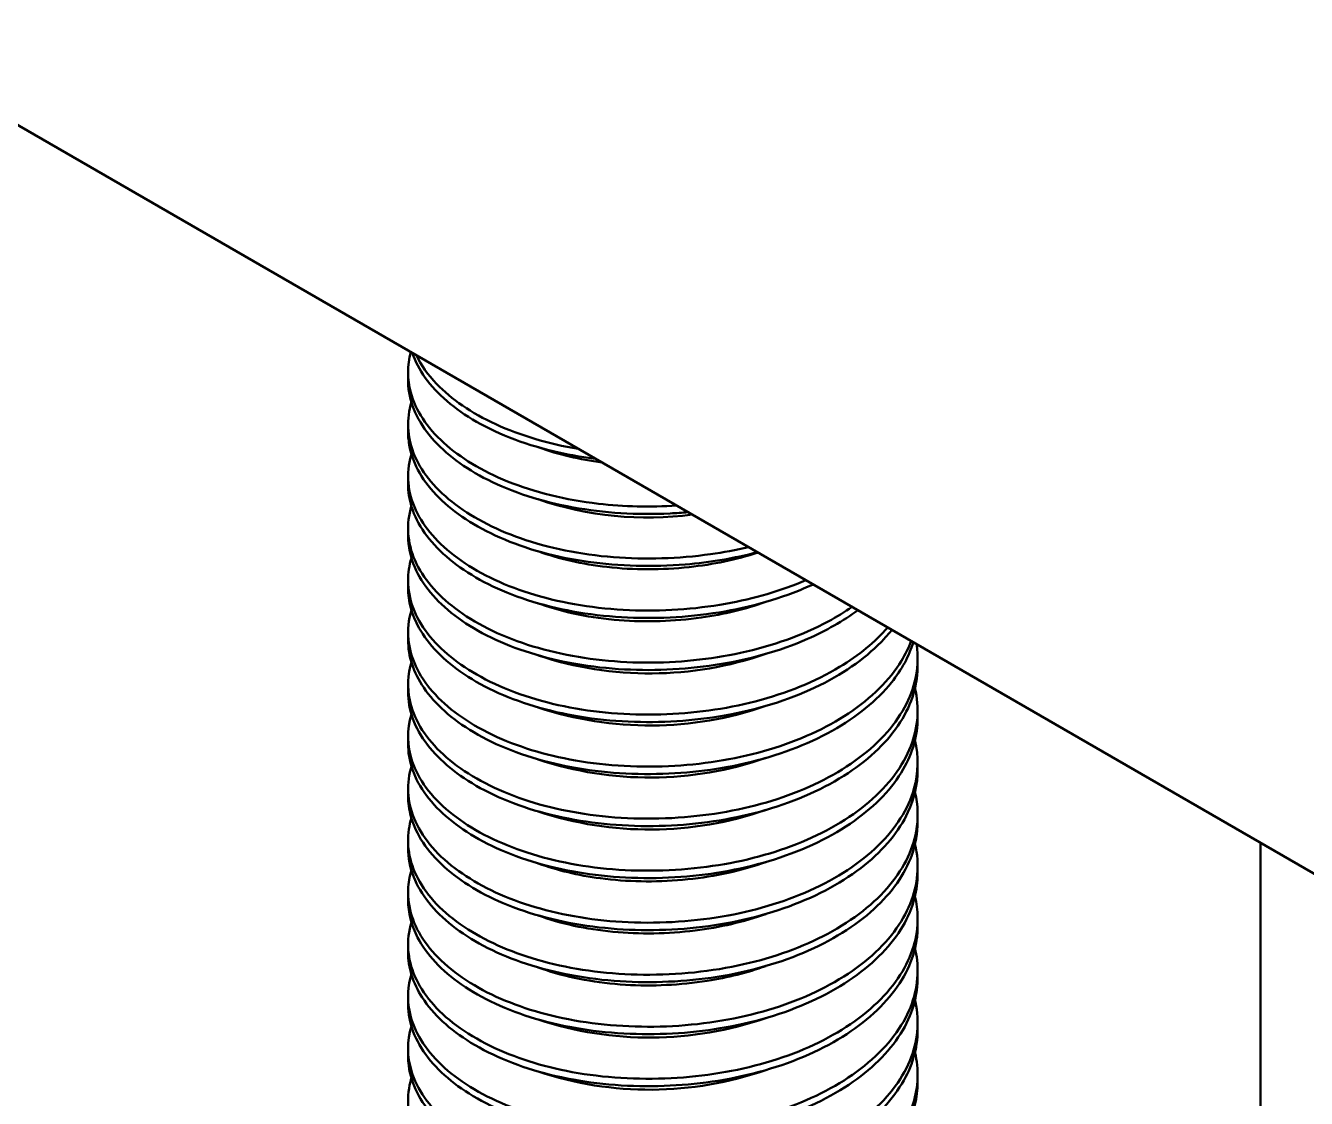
# Model space of a CAD drawing. Header units: millimetres. Extents: x 0 to 420, y 0 to 297.
# Drawn here: x 267.767 to 270.64, y 144.864 to 147.27 of the extents above; entities that cross this region are included whole.
import ezdxf

# ---------------------------------------------------------------- set-up
doc = ezdxf.new("R2010")
doc.units = ezdxf.units.MM
doc.header["$LTSCALE"] = 0.75
doc.layers.add('Visible', color=7, linetype='Continuous', lineweight=50)

msp = doc.modelspace()

# ---------------------------------------------------------------- linework, layer by layer
at = {"layer": 'Visible', "extrusion": (0, 0.816497, 0.57735)}
for p, q in [((267.3636, 147.2699), (271.4042, 144.9371)), ((268.6252, 146.4759), (268.6252, 146.4925)), ((268.6252, 146.3592), (268.6252, 146.3759)), ((268.6252, 146.2426), (268.6252, 146.2593)), ((268.6252, 146.126), (268.6252, 146.1426)), ((268.6252, 146.0093), (268.6252, 146.026)), ((268.6252, 145.8927), (268.6252, 145.9093)), ((269.768, 145.8343), (269.768, 145.851)), ((268.6252, 145.776), (268.6252, 145.7927)), ((269.768, 145.7177), (269.768, 145.7344)), ((268.6252, 145.6594), (268.6252, 145.676)), ((269.768, 145.6011), (269.768, 145.6177)), ((268.6252, 145.5427), (268.6252, 145.5594)), ((269.768, 145.4844), (269.768, 145.5011)), ((268.6252, 145.4261), (268.6252, 145.4428)), ((270.537, 145.4377), (270.537, 142.1035)), ((269.768, 145.3678), (269.768, 145.3844)), ((268.6252, 145.3095), (268.6252, 145.3261)), ((269.768, 145.2511), (269.768, 145.2678)), ((268.6252, 145.1928), (268.6252, 145.2095)), ((269.768, 145.1345), (269.768, 145.1512)), ((268.6252, 145.0762), (268.6252, 145.0928)), ((269.768, 145.0179), (269.768, 145.0345)), ((268.6252, 144.9595), (268.6252, 144.9762)), ((269.768, 144.9012), (269.768, 144.9179))]:
    msp.add_line(p, q, dxfattribs=at)
at = {"layer": 'Visible', "extrusion": (1e-16, 0, -1)}
for centre, radius, start, end in [((-269.145, 146.9696), 0.6843, 277.1756, 289.4515), ((-269.1672, 146.6123), 0.795, 250.8983, 288.3415)]:
    msp.add_arc(centre, radius, start, end, dxfattribs=at)
at = {"layer": 'Visible', "extrusion": (3e-16, 0, -1)}
for centre, radius, start, end in [((-269.1635, 146.9311), 0.7642, 262.5325, 288.8119), ((-269.1673, 146.4944), 0.7938, 250.8711, 288.373)]:
    msp.add_arc(centre, radius, start, end, dxfattribs=at)
at = {"layer": 'Visible', "extrusion": (2e-16, -1e-16, -1)}
for centre, radius, start, end in [((-269.1673, 146.377), 0.7931, 250.8573, 288.3949), ((-269.1673, 145.6773), 0.7933, 250.8596, 288.3891)]:
    msp.add_arc(centre, radius, start, end, dxfattribs=at)
at = {"layer": 'Visible', "extrusion": (1e-16, 1e-16, -1)}
msp.add_arc((-269.1674, 146.2607), 0.7934, 250.8685, 288.3906, dxfattribs=at)
at = {"layer": 'Visible', "extrusion": (3e-16, -2e-16, -1)}
msp.add_arc((-269.1672, 145.7954), 0.7946, 250.888, 288.3533, dxfattribs=at)
at = {"layer": 'Visible'}
for points, knots in [([(269.2277, 146.1936), (269.1687, 146.1899), (269.1095, 146.1913), (268.9783, 146.2065), (268.9089, 146.2235), (268.7908, 146.2712), (268.7423, 146.3008), (268.6673, 146.3688), (268.6422, 146.4071), (268.6231, 146.4772), (268.6231, 146.5078), (268.6313, 146.538)], [26.802745, 26.802745, 26.802745, 26.802745, 26.9273415, 26.9273415, 27.0881353, 27.0881353, 27.240602, 27.240602, 27.3970121, 27.3970121, 27.5148811, 27.5148811, 27.5148811, 27.5148811]), ([(268.6252, 146.4759), (268.6252, 146.4715), (268.6253, 146.4671), (268.6289, 146.4218), (268.6468, 146.3819), (268.7091, 146.3096), (268.7518, 146.2777), (268.8595, 146.2234), (268.9244, 146.2025), (269.0647, 146.1771), (269.1386, 146.1725), (269.2263, 146.1768), (269.2398, 146.1777), (269.2532, 146.1789)], [71.8383605, 71.8383605, 71.8383605, 71.8383605, 71.8553924, 71.8553924, 72.0132622, 72.0132622, 72.1653959, 72.1653959, 72.3245304, 72.3245304, 72.480628, 72.480628, 72.509033, 72.509033, 72.509033, 72.509033]), ([(269.3886, 146.1008), (269.3609, 146.0942), (269.3323, 146.0888), (269.2315, 146.0746), (269.1577, 146.0723), (269.0115, 146.0839), (268.9407, 146.0983), (268.817, 146.1415), (268.7648, 146.1695), (268.6823, 146.235), (268.653, 146.2721), (268.6229, 146.3489), (268.6212, 146.3878), (268.6326, 146.426)], [29.2113243, 29.2113243, 29.2113243, 29.2113243, 29.2735092, 29.2735092, 29.4271213, 29.4271213, 29.5867864, 29.5867864, 29.7403576, 29.7403576, 29.8957407, 29.8957407, 30.0446955, 30.0446955, 30.0446955, 30.0446955]), ([(268.6252, 146.3592), (268.6252, 146.3481), (268.6263, 146.337), (268.6365, 146.2856), (268.6589, 146.2466), (268.7291, 146.1769), (268.7754, 146.1465), (268.8892, 146.0964), (268.9564, 146.0779), (269.0994, 146.0576), (269.1734, 146.0556), (269.3026, 146.0664), (269.357, 146.0755), (269.4087, 146.0892)], [69.3150329, 69.3150329, 69.3150329, 69.3150329, 69.3580973, 69.3580973, 69.514978, 69.514978, 69.6669873, 69.6669873, 69.8261371, 69.8261371, 69.9812688, 69.9812688, 70.0985868, 70.0985868, 70.0985868, 70.0985868]), ([(269.5173, 146.0264), (269.4625, 146.0028), (269.4016, 145.9849), (269.2669, 145.961), (269.1937, 145.9561), (269.0469, 145.9624), (268.9748, 145.974), (268.8455, 146.0124), (268.7894, 146.0388), (268.6993, 146.1016), (268.666, 146.1374), (268.6257, 146.2156), (268.6201, 146.2574), (268.6306, 146.3023), (268.6316, 146.3058), (268.6326, 146.3093)], [31.6333266, 31.6333266, 31.6333266, 31.6333266, 31.7728265, 31.7728265, 31.9255985, 31.9255985, 32.084312, 32.084312, 32.2400348, 32.2400348, 32.3945853, 32.3945853, 32.5553101, 32.5553101, 32.5689659, 32.5689659, 32.5689659, 32.5689659]), ([(268.6252, 146.2426), (268.6252, 146.2253), (268.6278, 146.208), (268.6455, 146.1511), (268.672, 146.1132), (268.7495, 146.0459), (268.7992, 146.0169), (268.9191, 145.9707), (268.989, 145.9545), (269.1345, 145.9394), (269.2084, 145.94), (269.3545, 145.9572), (269.4252, 145.9739), (269.5044, 146.0042), (269.5192, 146.0104), (269.5336, 146.0171)], [66.7914531, 66.7914531, 66.7914531, 66.7914531, 66.8586207, 66.8586207, 67.0145713, 67.0145713, 67.1671922, 67.1671922, 67.3274917, 67.3274917, 67.4816565, 67.4816565, 67.637848, 67.637848, 67.675291, 67.675291, 67.675291, 67.675291]), ([(269.621, 145.9666), (269.6043, 145.9551), (269.5865, 145.9442), (269.5099, 145.9031), (269.4431, 145.8791), (269.3022, 145.8485), (269.2297, 145.8412), (269.0828, 145.8421), (269.0097, 145.851), (268.875, 145.8846), (268.8148, 145.9092), (268.7174, 145.9693), (268.6805, 146.0037), (268.6318, 146.0799), (268.6215, 146.1212), (268.6275, 146.1726), (268.6296, 146.1827), (268.6326, 146.1927)], [34.061281, 34.061281, 34.061281, 34.061281, 34.113749, 34.113749, 34.272908, 34.272908, 34.424933, 34.424933, 34.582511, 34.582511, 34.74094, 34.74094, 34.894506, 34.894506, 35.054117, 35.054117, 35.093206, 35.093206, 35.093206, 35.093206]), ([(268.6252, 146.126), (268.6252, 146.1022), (268.6302, 146.0785), (268.6569, 146.0164), (268.6874, 145.9797), (268.7723, 145.915), (268.8258, 145.8876), (268.9512, 145.8458), (269.0225, 145.8323), (269.1689, 145.8224), (269.2425, 145.8255), (269.3881, 145.8476), (269.4584, 145.8673), (269.563, 145.9132), (269.601, 145.9349), (269.6339, 145.9591)], [64.2693575, 64.2693575, 64.2693575, 64.2693575, 64.3614367, 64.3614367, 64.5164377, 64.5164377, 64.6704772, 64.6704772, 64.8297224, 64.8297224, 64.9829556, 64.9829556, 65.1421042, 65.1421042, 65.2497343, 65.2497343, 65.2497343, 65.2497343]), ([(269.7009, 145.9204), (269.6728, 145.888), (269.6364, 145.8581), (269.5386, 145.7991), (269.4742, 145.7728), (269.3362, 145.7372), (269.2644, 145.7275), (269.1175, 145.7233), (269.0438, 145.7295), (268.9053, 145.7581), (268.8421, 145.7804), (268.7381, 145.8371), (268.6976, 145.87), (268.6404, 145.9438), (268.6253, 145.9843), (268.6251, 146.0424), (268.6276, 146.0593), (268.6326, 146.0761)], [36.487071, 36.487071, 36.487071, 36.487071, 36.613386, 36.613386, 36.772613, 36.772613, 36.924807, 36.924807, 37.081484, 37.081484, 37.240657, 37.240657, 37.393396, 37.393396, 37.552071, 37.552071, 37.617692, 37.617692, 37.617692, 37.617692]), ([(268.6252, 146.0093), (268.6252, 145.979), (268.6333, 145.9489), (268.6705, 145.8819), (268.7049, 145.8466), (268.7973, 145.7846), (268.8547, 145.7588), (268.9857, 145.7219), (269.0582, 145.7111), (269.2051, 145.7066), (269.278, 145.7122), (269.4209, 145.7393), (269.4892, 145.7616), (269.6074, 145.82), (269.6564, 145.8554), (269.6993, 145.9017), (269.705, 145.9083), (269.7103, 145.915)], [61.746758, 61.746758, 61.746758, 61.746758, 61.863999, 61.863999, 62.018046, 62.018046, 62.174354, 62.174354, 62.332515, 62.332515, 62.484827, 62.484827, 62.64387, 62.64387, 62.800248, 62.800248, 62.825851, 62.825851, 62.825851, 62.825851]), ([(269.7536, 145.89), (269.748, 145.875), (269.7407, 145.8602), (269.7052, 145.8023), (269.6648, 145.7623), (269.5624, 145.6943), (269.502, 145.6668), (269.3683, 145.6266), (269.2964, 145.6145), (269.1474, 145.6057), (269.0717, 145.6098), (268.9321, 145.6342), (268.869, 145.6536), (268.7583, 145.7065), (268.7126, 145.7396), (268.6481, 145.8132), (268.6297, 145.853), (268.6239, 145.9156), (268.6261, 145.9377), (268.6326, 145.9594)], [38.906093, 38.906093, 38.906093, 38.906093, 38.959608, 38.959608, 39.118851, 39.118851, 39.273991, 39.273991, 39.42824, 39.42824, 39.587626, 39.587626, 39.740996, 39.740996, 39.9004, 39.9004, 40.057737, 40.057737, 40.142872, 40.142872, 40.142872, 40.142872]), ([(269.7656, 145.8831), (269.7658, 145.8819), (269.7659, 145.8808), (269.772, 145.8356), (269.7642, 145.7915), (269.721, 145.7053), (269.6847, 145.6639), (269.589, 145.5923), (269.5309, 145.5624), (269.4013, 145.5177), (269.3313, 145.5032), (269.1833, 145.489), (269.1066, 145.4905), (268.9632, 145.51), (268.8976, 145.5274), (268.7821, 145.5759), (268.7336, 145.6069), (268.6607, 145.6774), (268.6375, 145.7167), (268.6229, 145.7857), (268.6242, 145.8145), (268.6326, 145.8427)], [41.303378, 41.303378, 41.303378, 41.303378, 41.307292, 41.307292, 41.459453, 41.459453, 41.618665, 41.618665, 41.774749, 41.774749, 41.927554, 41.927554, 42.087988, 42.087988, 42.242285, 42.242285, 42.398705, 42.398705, 42.557127, 42.557127, 42.667844, 42.667844, 42.667844, 42.667844]), ([(268.6252, 145.8927), (268.6252, 145.856), (268.6371, 145.8198), (268.6855, 145.7485), (268.7235, 145.7146), (268.8232, 145.6553), (268.8847, 145.6313), (269.0211, 145.5993), (269.0944, 145.5913), (269.2414, 145.5921), (269.3136, 145.6002), (269.4536, 145.6325), (269.5196, 145.6572), (269.6315, 145.7197), (269.6767, 145.7565), (269.7324, 145.8259), (269.7489, 145.8562), (269.7584, 145.8873)], [59.225472, 59.225472, 59.225472, 59.225472, 59.367005, 59.367005, 59.520136, 59.520136, 59.67946, 59.67946, 59.836545, 59.836545, 59.988359, 59.988359, 60.147351, 60.147351, 60.302682, 60.302682, 60.412287, 60.412287, 60.412287, 60.412287]), ([(268.6252, 145.776), (268.6252, 145.7737), (268.6252, 145.7713), (268.627, 145.728), (268.6436, 145.6878), (268.7034, 145.6147), (268.745, 145.5824), (268.8509, 145.5269), (268.915, 145.5053), (269.0544, 145.4783), (269.1282, 145.4729), (269.275, 145.4786), (269.3467, 145.4891), (269.4845, 145.5265), (269.5486, 145.5538), (269.6542, 145.6204), (269.6954, 145.6585), (269.7523, 145.7417), (269.7673, 145.786), (269.768, 145.8322), (269.768, 145.8333), (269.768, 145.8343)], [56.703534, 56.703534, 56.703534, 56.703534, 56.712603, 56.712603, 56.870659, 56.870659, 57.02288, 57.02288, 57.181892, 57.181892, 57.338168, 57.338168, 57.49045, 57.49045, 57.651108, 57.651108, 57.805585, 57.805585, 57.960899, 57.960899, 57.964633, 57.964633, 57.964633, 57.964633]), ([(269.7621, 145.7844), (269.7724, 145.7409), (269.7692, 145.6968), (269.7352, 145.6094), (269.7034, 145.5669), (269.6149, 145.4916), (269.5596, 145.4595), (269.4344, 145.4102), (269.3662, 145.3931), (269.2204, 145.3739), (269.1439, 145.3724), (268.9981, 145.3865), (268.93, 145.4014), (268.8094, 145.4453), (268.758, 145.4738), (268.6765, 145.5411), (268.6482, 145.5796), (268.6227, 145.6551), (268.6221, 145.6909), (268.6326, 145.7261)], [43.808429, 43.808429, 43.808429, 43.808429, 43.959698, 43.959698, 44.118984, 44.118984, 44.276056, 44.276056, 44.428205, 44.428205, 44.587511, 44.587511, 44.742832, 44.742832, 44.896922, 44.896922, 45.056505, 45.056505, 45.19417, 45.19417, 45.19417, 45.19417]), ([(268.6252, 145.6594), (268.6252, 145.6502), (268.6259, 145.641), (268.634, 145.5914), (268.6552, 145.5521), (268.7231, 145.4817), (268.7684, 145.4508), (268.8804, 145.3995), (268.9469, 145.3803), (269.0892, 145.3585), (269.1632, 145.3557), (269.3098, 145.3664), (269.381, 145.3795), (269.515, 145.4219), (269.576, 145.4514), (269.6743, 145.5211), (269.7115, 145.5603), (269.7571, 145.6395), (269.768, 145.6784), (269.768, 145.7177)], [54.182603, 54.182603, 54.182603, 54.182603, 54.218082, 54.218082, 54.375078, 54.375078, 54.526873, 54.526873, 54.685846, 54.685846, 54.841089, 54.841089, 54.994441, 54.994441, 55.153966, 55.153966, 55.30744, 55.30744, 55.442991, 55.442991, 55.442991, 55.442991]), ([(269.7621, 145.6678), (269.7708, 145.6314), (269.7699, 145.5944), (269.7468, 145.5133), (269.7197, 145.4704), (269.6396, 145.3922), (269.5873, 145.3579), (269.4667, 145.3039), (269.4001, 145.2842), (269.2561, 145.2599), (269.1798, 145.2557), (269.0317, 145.2645), (268.9615, 145.2771), (268.8362, 145.3165), (268.7821, 145.343), (268.693, 145.4072), (268.6601, 145.4448), (268.6242, 145.5237), (268.6205, 145.5639), (268.6315, 145.6055), (268.632, 145.6075), (268.6326, 145.6095)], [46.33431, 46.33431, 46.33431, 46.33431, 46.461211, 46.461211, 46.618706, 46.618706, 46.776778, 46.776778, 46.929091, 46.929091, 47.088389, 47.088389, 47.244686, 47.244686, 47.397449, 47.397449, 47.558112, 47.558112, 47.712617, 47.712617, 47.720261, 47.720261, 47.720261, 47.720261]), ([(268.6252, 145.5427), (268.6252, 145.5273), (268.6273, 145.5118), (268.6426, 145.4566), (268.6679, 145.4183), (268.7432, 145.3504), (268.7919, 145.3209), (268.9101, 145.2733), (268.9796, 145.2564), (269.1247, 145.2399), (269.1987, 145.2397), (269.3449, 145.2555), (269.4157, 145.2714), (269.5455, 145.3191), (269.603, 145.3506), (269.6934, 145.4233), (269.7264, 145.4635), (269.7607, 145.5369), (269.768, 145.5689), (269.768, 145.6011)], [51.660797, 51.660797, 51.660797, 51.660797, 51.720697, 51.720697, 51.876898, 51.876898, 52.029229, 52.029229, 52.189805, 52.189805, 52.34421, 52.34421, 52.49968, 52.49968, 52.658247, 52.658247, 52.810876, 52.810876, 52.922001, 52.922001, 52.922001, 52.922001]), ([(269.7621, 145.5511), (269.7691, 145.5219), (269.7699, 145.4922), (269.7565, 145.4183), (269.7344, 145.3753), (269.6634, 145.2946), (269.6146, 145.2581), (269.4992, 145.1992), (269.4343, 145.1768), (269.2918, 145.147), (269.2152, 145.1402), (269.0649, 145.1439), (268.9928, 145.1541), (268.8632, 145.1893), (268.8065, 145.2136), (268.711, 145.2744), (268.6742, 145.3106), (268.6293, 145.3878), (268.621, 145.4281), (268.6283, 145.4765), (268.6302, 145.4847), (268.6326, 145.4928)], [48.860486, 48.860486, 48.860486, 48.860486, 48.962522, 48.962522, 49.117349, 49.117349, 49.276472, 49.276472, 49.42961, 49.42961, 49.590045, 49.590045, 49.747098, 49.747098, 49.899148, 49.899148, 50.058367, 50.058367, 50.213668, 50.213668, 50.245548, 50.245548, 50.245548, 50.245548]), ([(268.6252, 145.4261), (268.6252, 145.4042), (268.6294, 145.3823), (268.6535, 145.3216), (268.6829, 145.2845), (268.7657, 145.2191), (268.8181, 145.1912), (268.942, 145.1482), (269.0129, 145.1339), (269.1591, 145.1225), (269.2328, 145.1249), (269.3786, 145.1456), (269.449, 145.1644), (269.5744, 145.2173), (269.6281, 145.2507), (269.7106, 145.3261), (269.7393, 145.367), (269.7636, 145.4344), (269.768, 145.4594), (269.768, 145.4844)], [49.1396, 49.1396, 49.1396, 49.1396, 49.224631, 49.224631, 49.379815, 49.379815, 49.53329, 49.53329, 49.692746, 49.692746, 49.846161, 49.846161, 50.004299, 50.004299, 50.161727, 50.161727, 50.313585, 50.313585, 50.400079, 50.400079, 50.400079, 50.400079]), ([(269.7621, 145.4345), (269.7675, 145.4119), (269.7692, 145.3891), (269.7635, 145.322), (269.7458, 145.2787), (269.6833, 145.1959), (269.6379, 145.1575), (269.5275, 145.0944), (269.4644, 145.0697), (269.3257, 145.0354), (269.2512, 145.0262), (269.1013, 145.0243), (269.0275, 145.0318), (268.8932, 145.0622), (268.8337, 145.0844), (268.7313, 145.1418), (268.6904, 145.1766), (268.6366, 145.2523), (268.6237, 145.2924), (268.6259, 145.3474), (268.6283, 145.3619), (268.6326, 145.3762)], [51.385208, 51.385208, 51.385208, 51.385208, 51.463932, 51.463932, 51.617069, 51.617069, 51.777157, 51.777157, 51.931148, 51.931148, 52.088362, 52.088362, 52.246432, 52.246432, 52.398716, 52.398716, 52.557939, 52.557939, 52.714232, 52.714232, 52.770318, 52.770318, 52.770318, 52.770318]), ([(268.9171, 145.3913), (268.9595, 145.3759), (269.0066, 145.3646), (269.1161, 145.3501), (269.1788, 145.3489), (269.3027, 145.3602), (269.3627, 145.3724), (269.421, 145.3922), (269.4242, 145.3933), (269.4274, 145.3945)], [-19.1096848, -19.1096848, -19.1096848, -19.1096848, -19.0004115, -19.0004115, -18.8696314, -18.8696314, -18.7396725, -18.7396725, -18.7320918, -18.7320918, -18.7320918, -18.7320918]), ([(268.6252, 145.3095), (268.6252, 145.281), (268.6324, 145.2526), (268.6666, 145.1869), (268.7, 145.1511), (268.7903, 145.0884), (268.8467, 145.0622), (268.9761, 145.0239), (269.0483, 145.0124), (269.1951, 145.0064), (269.2683, 145.0113), (269.4119, 145.037), (269.4808, 145.0586), (269.6006, 145.116), (269.6507, 145.1509), (269.7254, 145.2288), (269.7501, 145.2706), (269.7658, 145.3319), (269.768, 145.3498), (269.768, 145.3678)], [46.617852, 46.617852, 46.617852, 46.617852, 46.728299, 46.728299, 46.88266, 46.88266, 47.038323, 47.038323, 47.196838, 47.196838, 47.349421, 47.349421, 47.508406, 47.508406, 47.664923, 47.664923, 47.816919, 47.816919, 47.878984, 47.878984, 47.878984, 47.878984]), ([(269.7621, 145.3178), (269.7658, 145.3021), (269.7678, 145.2863), (269.7686, 145.2262), (269.7553, 145.1827), (269.7016, 145.0984), (269.6604, 145.0587), (269.5566, 144.9915), (269.4957, 144.9644), (269.3611, 144.9253), (269.2888, 144.9136), (269.1396, 144.906), (269.0642, 144.9106), (268.9254, 144.9361), (268.8629, 144.956), (268.7534, 145.0098), (268.7082, 145.0434), (268.6456, 145.1177), (268.6283, 145.1575), (268.6242, 145.2187), (268.6266, 145.2393), (268.6326, 145.2596)], [53.910408, 53.910408, 53.910408, 53.910408, 53.965157, 53.965157, 54.117344, 54.117344, 54.276559, 54.276559, 54.431469, 54.431469, 54.586099, 54.586099, 54.745228, 54.745228, 54.898367, 54.898367, 55.058495, 55.058495, 55.21556, 55.21556, 55.295021, 55.295021, 55.295021, 55.295021]), ([(268.9171, 145.2747), (268.9676, 145.2563), (269.0245, 145.2439), (269.1451, 145.2323), (269.2076, 145.2333), (269.3245, 145.2479), (269.3781, 145.2602), (269.4274, 145.2778)], [-21.2373436, -21.2373436, -21.2373436, -21.2373436, -21.1075744, -21.1075744, -20.9775885, -20.9775885, -20.8598209, -20.8598209, -20.8598209, -20.8598209]), ([(268.6252, 145.1928), (268.6252, 145.158), (268.6359, 145.1234), (268.6811, 145.0532), (268.7182, 145.0189), (268.8159, 144.9589), (268.8763, 144.9343), (269.0111, 144.901), (269.0842, 144.8922), (269.2312, 144.8915), (269.3036, 144.8989), (269.4444, 144.9297), (269.5111, 144.9538), (269.6248, 145.0152), (269.6712, 145.0516), (269.7382, 145.1318), (269.7588, 145.1745), (269.7672, 145.2295), (269.768, 145.2403), (269.768, 145.2511)], [44.096, 44.096, 44.096, 44.096, 44.230823, 44.230823, 44.384208, 44.384208, 44.542616, 44.542616, 44.700003, 44.700003, 44.851872, 44.851872, 45.01088, 45.01088, 45.166506, 45.166506, 45.319406, 45.319406, 45.356762, 45.356762, 45.356762, 45.356762]), ([(269.7621, 145.2012), (269.7642, 145.1924), (269.7657, 145.1836), (269.7716, 145.1307), (269.7628, 145.0866), (269.7175, 145.0008), (269.6802, 144.9598), (269.5829, 144.8889), (269.5243, 144.8596), (269.3937, 144.816), (269.3233, 144.802), (269.175, 144.7891), (269.0985, 144.7911), (268.956, 144.8118), (268.8909, 144.8296), (268.7765, 144.8792), (268.7286, 144.9106), (268.6577, 144.9819), (268.6355, 145.0212), (268.623, 145.0889), (268.6246, 145.1161), (268.6326, 145.1429)], [56.434315, 56.434315, 56.434315, 56.434315, 56.464862, 56.464862, 56.616871, 56.616871, 56.776016, 56.776016, 56.931806, 56.931806, 57.084802, 57.084802, 57.244918, 57.244918, 57.398928, 57.398928, 57.555887, 57.555887, 57.713987, 57.713987, 57.818845, 57.818845, 57.818845, 57.818845]), ([(268.9171, 145.158), (268.9231, 145.1558), (268.9291, 145.1538), (268.9892, 145.1342), (269.0495, 145.1232), (269.1733, 145.1156), (269.2356, 145.1186), (269.342, 145.1354), (269.3862, 145.1465), (269.4274, 145.1612)], [-23.3633406, -23.3633406, -23.3633406, -23.3633406, -23.3479955, -23.3479955, -23.2137162, -23.2137162, -23.0845039, -23.0845039, -22.9859864, -22.9859864, -22.9859864, -22.9859864]), ([(268.6252, 145.0762), (268.6252, 145.0757), (268.6252, 145.0753), (268.6255, 145.0337), (268.6408, 144.9933), (268.6983, 144.9195), (268.739, 144.8867), (268.8431, 144.8302), (268.9065, 144.8079), (269.045, 144.7796), (269.1187, 144.7735), (269.2656, 144.7778), (269.3374, 144.7876), (269.4754, 144.8234), (269.5397, 144.8498), (269.647, 144.9148), (269.6895, 144.9525), (269.749, 145.035), (269.7655, 145.0789), (269.7679, 145.1273), (269.768, 145.1309), (269.768, 145.1345)], [41.573963, 41.573963, 41.573963, 41.573963, 41.575735, 41.575735, 41.734229, 41.734229, 41.886796, 41.886796, 42.045821, 42.045821, 42.20232, 42.20232, 42.354395, 42.354395, 42.513477, 42.513477, 42.668232, 42.668232, 42.822787, 42.822787, 42.835183, 42.835183, 42.835183, 42.835183]), ([(269.7621, 145.0846), (269.7625, 145.083), (269.7628, 145.0815), (269.7726, 145.036), (269.7683, 144.9914), (269.7317, 144.904), (269.6986, 144.8618), (269.6082, 144.7875), (269.5522, 144.7559), (269.4258, 144.7078), (269.3571, 144.6914), (269.2108, 144.6735), (269.1344, 144.6728), (268.9893, 144.6882), (268.9217, 144.7037), (268.8024, 144.7488), (268.7517, 144.778), (268.6724, 144.8461), (268.6453, 144.8848), (268.6227, 144.9587), (268.6226, 144.9928), (268.6326, 145.0262)], [58.958695, 58.958695, 58.958695, 58.958695, 58.963944, 58.963944, 59.11669, 59.11669, 59.275822, 59.275822, 59.432508, 59.432508, 59.58463, 59.58463, 59.74381, 59.74381, 59.89875, 59.89875, 60.053213, 60.053213, 60.21238, 60.21238, 60.34327, 60.34327, 60.34327, 60.34327]), ([(268.6252, 144.9595), (268.6252, 144.9523), (268.6256, 144.945), (268.6318, 144.897), (268.6518, 144.8575), (268.7174, 144.7863), (268.7617, 144.755), (268.872, 144.7025), (268.9379, 144.6826), (269.0794, 144.6594), (269.1534, 144.6559), (269.3001, 144.6652), (269.3714, 144.6775), (269.5064, 144.7185), (269.5684, 144.7474), (269.6688, 144.8163), (269.7071, 144.8552), (269.756, 144.9359), (269.768, 144.9766), (269.768, 145.0179)], [39.051031, 39.051031, 39.051031, 39.051031, 39.079202, 39.079202, 39.236579, 39.236579, 39.388493, 39.388493, 39.547565, 39.547565, 39.703182, 39.703182, 39.856235, 39.856235, 40.016166, 40.016166, 40.170007, 40.170007, 40.312309, 40.312309, 40.312309, 40.312309]), ([(269.7621, 144.9679), (269.7712, 144.9296), (269.7698, 144.8906), (269.7438, 144.8077), (269.7153, 144.7648), (269.6326, 144.6873), (269.5794, 144.6536), (269.4575, 144.6009), (269.3905, 144.582), (269.2459, 144.5591), (269.1695, 144.5558), (269.022, 144.5661), (268.9524, 144.5793), (268.8284, 144.62), (268.7751, 144.6471), (268.6882, 144.7122), (268.6565, 144.7501), (268.6232, 144.8291), (268.6208, 144.8693), (268.6324, 144.9091), (268.6325, 144.9094), (268.6326, 144.9096)], [61.482271, 61.482271, 61.482271, 61.482271, 61.615733, 61.615733, 61.773926, 61.773926, 61.931533, 61.931533, 62.083544, 62.083544, 62.242666, 62.242666, 62.398508, 62.398508, 62.551395, 62.551395, 62.711569, 62.711569, 62.865629, 62.865629, 62.866615, 62.866615, 62.866615, 62.866615]), ([(268.6252, 144.8429), (268.6252, 144.8308), (268.6265, 144.8187), (268.6379, 144.766), (268.6614, 144.7268), (268.7346, 144.6563), (268.7832, 144.6255), (268.8989, 144.5771), (268.9646, 144.5599), (269.1082, 144.5406), (269.185, 144.5393), (269.3329, 144.5536), (269.4029, 144.5683), (269.5323, 144.6132), (269.5902, 144.6432), (269.6856, 144.715), (269.7217, 144.7564), (269.7598, 144.8332), (269.768, 144.8671), (269.768, 144.9012)], [36.528077, 36.528077, 36.528077, 36.528077, 36.574984, 36.574984, 36.733331, 36.733331, 36.889509, 36.889509, 37.043728, 37.043728, 37.204085, 37.204085, 37.356722, 37.356722, 37.512727, 37.512727, 37.671812, 37.671812, 37.789715, 37.789715, 37.789715, 37.789715])]:
    msp.add_open_spline(points, degree=3, knots=knots, dxfattribs=at)
at = {"layer": 'Visible', "extrusion": (1.2723e-12, 2.0839e-12, -1)}
msp.add_open_spline([(268.6347, 146.536), (268.6412, 146.517), (268.6509, 146.4984), (268.6901, 146.4437), (268.7291, 146.4102), (268.8309, 146.3517), (268.8936, 146.3282), (268.9901, 146.3068), (269.0177, 146.3021), (269.0458, 146.2987)], degree=3, knots=[74.4352298, 74.4352298, 74.4352298, 74.4352298, 74.5102417, 74.5102417, 74.6631811, 74.6631811, 74.8235853, 74.8235853, 74.885085, 74.885085, 74.885085, 74.885085], dxfattribs=at)
at = {"layer": 'Visible', "extrusion": (-9.532e-13, -1.7864e-12, -1)}
msp.add_open_spline([(269.0073, 146.3209), (268.9393, 146.3322), (268.8765, 146.3509), (268.7674, 146.4012), (268.7223, 146.4321), (268.6696, 146.4871), (268.6543, 146.5086), (268.6437, 146.5308)], degree=3, knots=[24.4361382, 24.4361382, 24.4361382, 24.4361382, 24.5876685, 24.5876685, 24.7396362, 24.7396362, 24.8289545, 24.8289545, 24.8289545, 24.8289545], dxfattribs=at)
at = {"layer": 'Visible', "extrusion": (4.197e-13, -2.2613e-12, -1)}
msp.add_open_spline([(268.9171, 146.0912), (268.9638, 146.0742), (269.016, 146.0623), (269.1313, 146.0492), (269.194, 146.0492), (269.3094, 146.0617), (269.3616, 146.0726), (269.41, 146.0884)], degree=3, knots=[-6.336564, -6.336564, -6.336564, -6.336564, -6.2162117, -6.2162117, -6.0855573, -6.0855573, -5.9718714, -5.9718714, -5.9718714, -5.9718714], dxfattribs=at)
at = {"layer": 'Visible', "extrusion": (2.82e-14, -4.5204e-12, -1)}
msp.add_open_spline([(268.9171, 145.9745), (268.9191, 145.9738), (268.9211, 145.9731), (268.9761, 145.9538), (269.0358, 145.9417), (269.1594, 145.932), (269.2218, 145.934), (269.3334, 145.9498), (269.3822, 145.9616), (269.4274, 145.9777)], degree=3, knots=[-8.4666281, -8.4666281, -8.4666281, -8.4666281, -8.4615109, -8.4615109, -8.3266222, -8.3266222, -8.1968525, -8.1968525, -8.0886784, -8.0886784, -8.0886784, -8.0886784], dxfattribs=at)

doc.saveas('drawing.dxf')
